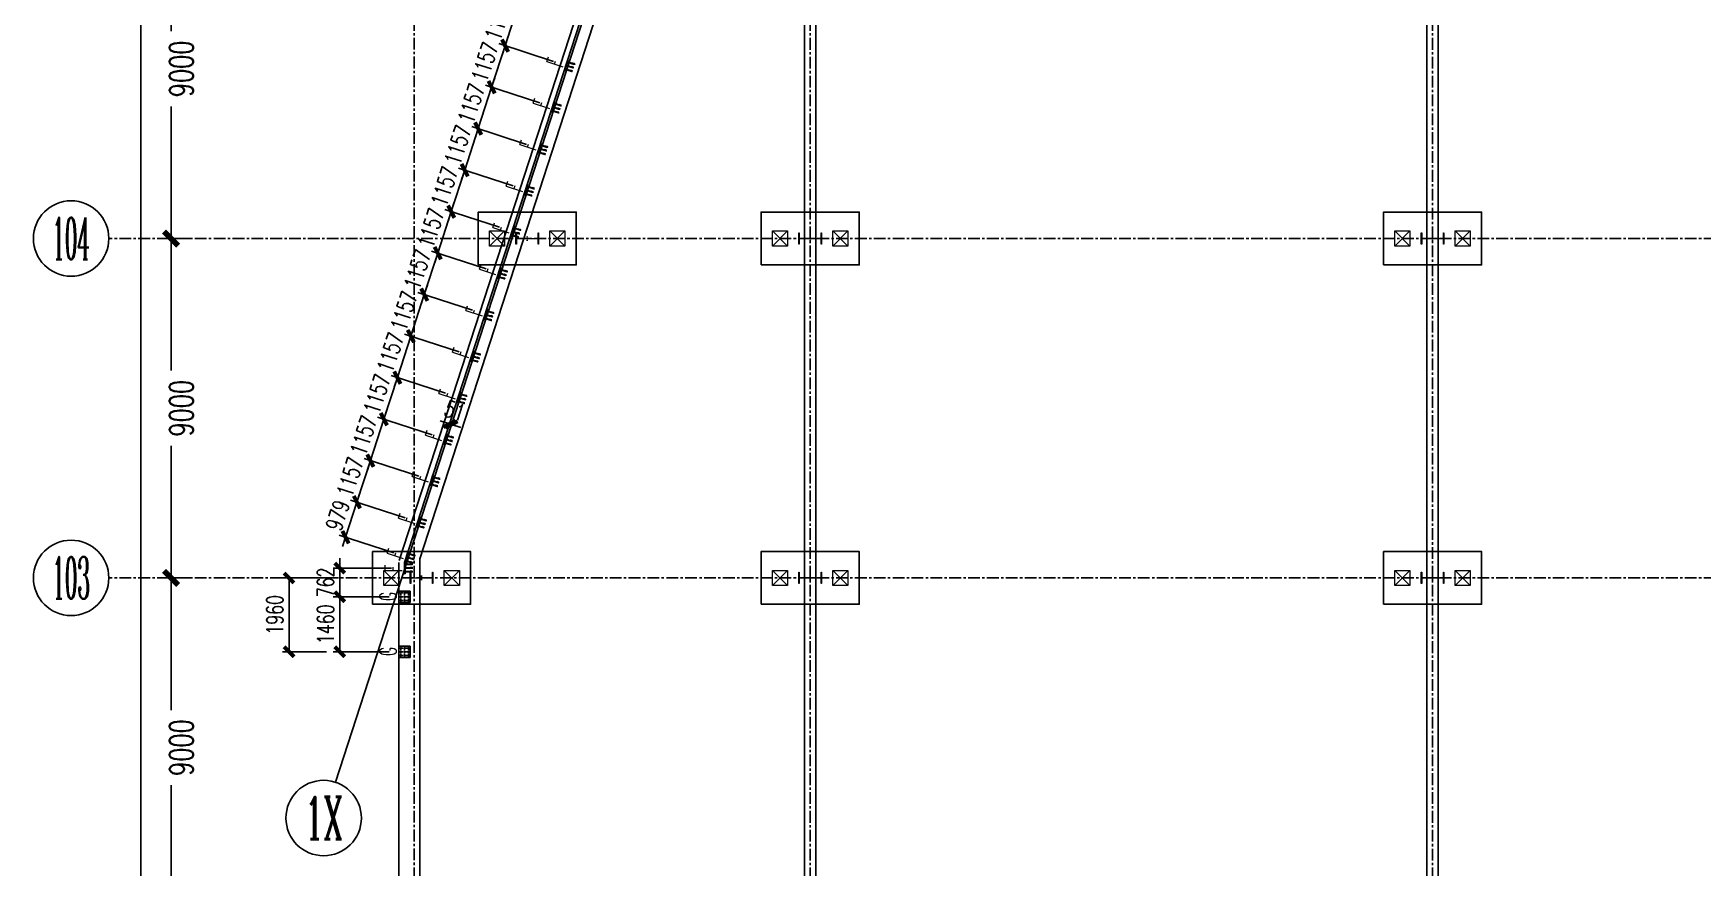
# Model space of a CAD drawing. Extents: x 782294 to 1727252, y -631030 to 17645.
# Drawn here: x 999505 to 1043756, y -235615 to -213490 of the extents above; entities that cross this region are included whole.
import ezdxf
from ezdxf.enums import TextEntityAlignment as Align

# ---------------------------------------------------------------- set-up
doc = ezdxf.new("R2010")
doc.units = 0
doc.linetypes.add('CENTER', pattern=[2, 1.25, -0.25, 0.25, -0.25])
doc.layers.get('Defpoints').update_dxf_attribs({"color": 210})
for name, color, linetype in [('!ZN1-填充-8', 8, 'Continuous'), ('!ZN1-标注-173', 173, 'Continuous'), ('!ZN3-铝板幕墙-3', 3, 'Continuous'), ('2钢材断面', 2, 'Continuous'), ('30预埋件', 30, 'Continuous'), ('3符号', 3, 'Continuous'), ('40钢材投影', 40, 'Continuous'), ('ALT_CEN-0-30', 1, 'CENTER'), ('DIM', 173, 'Continuous'), ('DOTE', 1, 'CENTER'), ('S-BKL', 4, 'Continuous'), ('S-DOTE1', 140, 'CENTER'), ('S-HATCH1-W', 252, 'Continuous'), ('结构轮廓线', 1, 'Continuous')]:
    doc.layers.add(name, color=color, linetype=linetype)
doc.layers.add('S-col', color=2, linetype='Continuous', lineweight=0)
doc.layers.add('S-zhuang', color=1, linetype='Continuous', lineweight=0)
doc.styles.add('_TCH_AXIS', font='COMPLEX', dxfattribs={"bigfont": 'GBCBIG'})
doc.styles.add('DHTEXT-1', font='romans.shx', dxfattribs={"width": 0.7, "bigfont": 'chinese.shx'})
doc.dimstyles.new('ZN175', dxfattribs={"dimscale": 175, "dimtxt": 2.5, "dimasz": 1.5, "dimexe": 1, "dimexo": 2, "dimgap": 0.9, "dimtad": 1, "dimdec": 0, "dimdsep": 46, "dimtxsty": 'DHTEXT-1', "dimblk": 'ARCHTICK', "dimcen": 2.5, "dimclrd": 173, "dimclre": 173, "dimclrt": 7, "dimazin": 2, "dimtfac": 1, "dimtdec": 0, "dimtix": 1, "dimtmove": 2, "dimatfit": 3, "dimfxl": 0, "dimtolj": 1, "dimtzin": 0, "dimarcsym": 0})
doc.dimstyles.new('ZN250', dxfattribs={"dimscale": 250, "dimtxt": 2.5, "dimasz": 1.5, "dimexe": 1, "dimexo": 2, "dimgap": 0.9, "dimtad": 1, "dimdec": 0, "dimdsep": 46, "dimtxsty": 'DHTEXT-1', "dimblk": 'ARCHTICK', "dimcen": 2.5, "dimclrd": 173, "dimclre": 173, "dimclrt": 7, "dimazin": 2, "dimtfac": 1, "dimtdec": 0, "dimtix": 1, "dimtmove": 2, "dimatfit": 3, "dimfxl": 0, "dimarcsym": 0})

# ---------------------------------------------------------------- blocks, each defined once
blk = doc.blocks.new('_ArchTick')
at = {"color": 0, "linetype": 'ByBlock', "const_width": 0.4}
blk.add_lwpolyline([(-0.5, -0.5), (0.5, 0.5)], dxfattribs=at)
blk = doc.blocks.new('*D1341')
at = {"layer": 'Defpoints', "color": 0, "ltscale": 2500, "transparency": 16777216}
for p in [(-5386, 18000), (-6444, 9000), (-5386, 9000)]:
    blk.add_point(p, dxfattribs=at)
at = {"layer": 'DIM', "color": 173, "linetype": 'ByBlock', "lineweight": -2, "ltscale": 2500, "transparency": 16777216}
for p, q in [((-5886, 18000), (-6694, 18000)), ((-6444, 18000), (-6444, 14496)), ((-6444, 9000), (-6444, 12504)), ((-5886, 9000), (-6694, 9000))]:
    blk.add_line(p, q, dxfattribs=at)
at = {"layer": 'DIM', "color": 173, "lineweight": -2, "ltscale": 2500, "transparency": 16777216, "xscale": 375, "yscale": 375, "zscale": 375}
for p, rotation in [((-6444, 18000), 90), ((-6444, 9000), 270)]:
    blk.add_blockref('_ArchTick', p, dxfattribs=dict(at, rotation=rotation))
at = {"layer": 'DIM', "color": 7, "ltscale": 2500, "transparency": 16777216, "insert": (-6169, 13500), "char_height": 625, "attachment_point": 5, "rotation": 90, "style": 'DHTEXT-1'}
blk.add_mtext('9000', dxfattribs=at)
blk = doc.blocks.new('*D1342')
at = {"layer": 'Defpoints', "color": 0, "ltscale": 2500, "transparency": 16777216}
for p in [(-5386, 27000), (-6444, 18000), (-5386, 18000)]:
    blk.add_point(p, dxfattribs=at)
at = {"layer": 'DIM', "color": 173, "linetype": 'ByBlock', "lineweight": -2, "ltscale": 2500, "transparency": 16777216}
for p, q in [((-5886, 27000), (-6694, 27000)), ((-6444, 27000), (-6444, 23496)), ((-6444, 18000), (-6444, 21504)), ((-5886, 18000), (-6694, 18000))]:
    blk.add_line(p, q, dxfattribs=at)
at = {"layer": 'DIM', "color": 173, "lineweight": -2, "ltscale": 2500, "transparency": 16777216, "xscale": 375, "yscale": 375, "zscale": 375}
for p, rotation in [((-6444, 27000), 90), ((-6444, 18000), 270)]:
    blk.add_blockref('_ArchTick', p, dxfattribs=dict(at, rotation=rotation))
at = {"layer": 'DIM', "color": 7, "ltscale": 2500, "transparency": 16777216, "insert": (-6169, 22500), "char_height": 625, "attachment_point": 5, "rotation": 90, "style": 'DHTEXT-1'}
blk.add_mtext('9000', dxfattribs=at)
blk = doc.blocks.new('*D1343')
at = {"layer": 'Defpoints', "color": 0, "ltscale": 2500, "transparency": 16777216}
for p in [(-5386, 36000), (-6444, 27000), (-5386, 27000)]:
    blk.add_point(p, dxfattribs=at)
at = {"layer": 'DIM', "color": 173, "linetype": 'ByBlock', "lineweight": -2, "ltscale": 2500, "transparency": 16777216}
for p, q in [((-5886, 36000), (-6694, 36000)), ((-6444, 36000), (-6444, 32496)), ((-6444, 27000), (-6444, 30504)), ((-5886, 27000), (-6694, 27000))]:
    blk.add_line(p, q, dxfattribs=at)
at = {"layer": 'DIM', "color": 173, "lineweight": -2, "ltscale": 2500, "transparency": 16777216, "xscale": 375, "yscale": 375, "zscale": 375}
for p, rotation in [((-6444, 36000), 90), ((-6444, 27000), 270)]:
    blk.add_blockref('_ArchTick', p, dxfattribs=dict(at, rotation=rotation))
at = {"layer": 'DIM', "color": 7, "ltscale": 2500, "transparency": 16777216, "insert": (-6169, 31500), "char_height": 625, "attachment_point": 5, "rotation": 90, "style": 'DHTEXT-1'}
blk.add_mtext('9000', dxfattribs=at)
blk = doc.blocks.new('*D1371')
at = {"layer": 'Defpoints', "color": 0, "ltscale": 2500, "transparency": 16777216}
for p in [(-5486, 90000), (-7244, 0), (-5486, 0)]:
    blk.add_point(p, dxfattribs=at)
at = {"layer": 'DIM', "color": 173, "linetype": 'ByBlock', "lineweight": -2, "ltscale": 2500, "transparency": 16777216}
for p, q in [((-5986, 90000), (-7494, 90000)), ((-7244, 90000), (-7244, 46204)), ((-7244, 0), (-7244, 43796)), ((-5986, 0), (-7494, 0))]:
    blk.add_line(p, q, dxfattribs=at)
at = {"layer": 'DIM', "color": 173, "lineweight": -2, "ltscale": 2500, "transparency": 16777216, "xscale": 375, "yscale": 375, "zscale": 375}
for p, rotation in [((-7244, 90000), 90), ((-7244, 0), 270)]:
    blk.add_blockref('_ArchTick', p, dxfattribs=dict(at, rotation=rotation))
at = {"layer": 'DIM', "color": 7, "ltscale": 2500, "transparency": 16777216, "insert": (-6969, 45000), "char_height": 625, "attachment_point": 5, "rotation": 90, "style": 'DHTEXT-1'}
blk.add_mtext('90000', dxfattribs=at)
blk = doc.blocks.new('卓越-轴号')
blk.add_circle((0, 0), 4)
at = {"color": 0, "style": '_TCH_AXIS', "width": 1.041667, "flags": 8}
blk.add_attdef('A', text='', height=4.48, dxfattribs=at).set_placement((-2, -2.24), (2, -2.24), align=Align.FIT)
blk = doc.blocks.new('20250903183753')
at = {"layer": '2钢材断面'}
for p, q in [((150, 0), (-150, 0)), ((-150, 0), (-150, -300)), ((150, -300), (150, 0)), ((-150, -300), (150, -300))]:
    blk.add_line(p, q, dxfattribs=at)
at = {"layer": '40钢材投影'}
for centre, radius in [((-100, -50), 12), ((-100, -150), 12), ((-100, -250), 12), ((-100, -50), 6), ((-100, -150), 6), ((-100, -250), 6), ((0, -50), 12), ((0, -150), 12), ((0, -250), 12), ((0, -50), 6), ((0, -150), 6), ((0, -250), 6), ((100, -50), 12), ((100, -150), 12), ((100, -251), 12), ((100, -50), 6), ((100, -150), 6), ((100, -251), 6)]:
    blk.add_circle(centre, radius, dxfattribs=at)
at = {"layer": 'ALT_CEN-0-30', "ltscale": 20}
for p, q in [((-100, 0), (-100, -300)), ((0, 0), (0, -300)), ((100, 0), (100, -300)), ((-150, -50), (150, -50)), ((-150, -150), (150, -150)), ((-150, -250), (150, -250))]:
    blk.add_line(p, q, dxfattribs=at)
blk = doc.blocks.new('20250903183821')
at = {"ltscale": 50}
blk.add_blockref('20250903183753', (0, 0), dxfattribs=at)
at = {"layer": '30预埋件', "style": 'DHTEXT-1', "text_generation_flag": 6, "width": 0.55}
blk.add_attdef('B', (-105, 65), '', height=450, rotation=180, dxfattribs=at)
blk = doc.blocks.new('234')
at = {"layer": '!ZN1-填充-8'}
h = blk.add_hatch(color=252, dxfattribs=at)
h.dxf.hatch_style = 1
h.paths.add_polyline_path([(-105, -10), (-113, -10), (-105, -18)])
h = blk.add_hatch(color=252, dxfattribs=at)
h.dxf.hatch_style = 1
h.paths.add_polyline_path([(-95, -18), (-105, -18), (-105, -10), (-95, -10)])
h = blk.add_hatch(color=252, dxfattribs=at)
h.dxf.hatch_style = 1
h.paths.add_polyline_path([(-95, -10), (-87, -10), (-95, -18)])
h = blk.add_hatch(color=252, dxfattribs=at)
h.dxf.hatch_style = 1
h.paths.add_polyline_path([(-5, -10), (-13, -10), (-5, -18)])
h = blk.add_hatch(color=252, dxfattribs=at)
h.dxf.hatch_style = 1
h.paths.add_polyline_path([(5, -18), (-5, -18), (-5, -10), (5, -10)])
h = blk.add_hatch(color=252, dxfattribs=at)
h.dxf.hatch_style = 1
h.paths.add_polyline_path([(5, -10), (13, -10), (5, -18)])
h = blk.add_hatch(color=252, dxfattribs=at)
h.dxf.hatch_style = 1
h.paths.add_polyline_path([(95, -10), (87, -10), (95, -18)])
h = blk.add_hatch(color=252, dxfattribs=at)
h.dxf.hatch_style = 1
h.paths.add_polyline_path([(105, -18), (95, -18), (95, -10), (105, -10)])
h = blk.add_hatch(color=252, dxfattribs=at)
h.dxf.hatch_style = 1
h.paths.add_polyline_path([(105, -10), (113, -10), (105, -18)])
at = {"layer": '2钢材断面'}
for p, q in [((-150, 0), (-150, -10)), ((150, 0), (-150, 0)), ((150, 0), (150, -10)), ((-94, -10), (-150, -10)), ((0, -10), (-94, -10)), ((106, -10), (0, -10)), ((150, -10), (106, -10))]:
    blk.add_line(p, q, dxfattribs=at)
at = {"layer": '40钢材投影'}
for p, q in [((-105, -18), (-113, -10)), ((-105, -10), (-105, -200)), ((-95, -200), (-105, -200)), ((-95, -10), (-95, -200)), ((-95, -18), (-87, -10)), ((-5, -18), (-13, -10)), ((-5, -10), (-5, -200)), ((5, -200), (-5, -200)), ((5, -10), (5, -200)), ((5, -18), (13, -10)), ((95, -18), (87, -10)), ((95, -10), (95, -200)), ((105, -200), (95, -200)), ((105, -10), (105, -200)), ((105, -18), (113, -10))]:
    blk.add_line(p, q, dxfattribs=at)
for points in [[(-95, -172), (-95, -150), (-85, -150), (-85, -200), (-95, -200), (-95, -184)], [(5, -172), (5, -150), (15, -150), (15, -200), (5, -200), (5, -184)], [(105, -172), (105, -150), (115, -150), (115, -200), (105, -200), (105, -184)]]:
    blk.add_lwpolyline(points, dxfattribs=at)
at = {"layer": 'ALT_CEN-0-30', "ltscale": 0.3}
for p, q in [((-100, 0), (-100, -215)), ((0, 0), (0, -215)), ((100, 0), (100, -215))]:
    blk.add_line(p, q, dxfattribs=at)
blk = doc.blocks.new('20250912155743')
at = {"layer": '40钢材投影', "color": 2, "ltscale": 500, "rotation": 72.02175323771911}
blk.add_blockref('234', (0, 0), dxfattribs=at)
at = {"layer": '30预埋件', "style": 'DHTEXT-1', "text_generation_flag": 6, "width": 0.55}
blk.add_attdef('B', (-95, -80), '', height=450, rotation=251.9335, dxfattribs=at)
blk = doc.blocks.new('20250913102435')
at = {"ltscale": 500, "rotation": 90}
for p in [(-400, 17500), (-400, 16040)]:
    blk.add_blockref('20250903183821', p, dxfattribs=at).add_auto_attribs({'B': 'G'})
at = {"layer": '结构轮廓线', "ltscale": 500}
for p in [(4026, 31591), (3669, 30491), (3312, 29390), (2955, 28290), (2598, 27189), (2241, 26089), (1884, 24988), (1527, 23888), (1170, 22787), (813, 21687), (455, 20587), (98, 19486), (-204, 18555)]:
    blk.add_blockref('20250912155743', p, dxfattribs=at).add_auto_attribs({'B': 'F'})
at = {"layer": '结构轮廓线', "ltscale": 500, "rotation": 17.97824676228846}
blk.add_blockref('20250912155743', (-250, 18262), dxfattribs=at).add_auto_attribs({'B': 'F'})
blk = doc.blocks.new('*D603')
at = {"layer": 'Defpoints', "color": 0, "ltscale": 1750, "transparency": 16777216}
for p in [(1013981, -213240), (1012010, -213817), (1013624, -214340)]:
    blk.add_point(p, dxfattribs=at)
at = {"layer": 'DIM', "color": 173, "linetype": 'ByBlock', "lineweight": -2, "ltscale": 1750, "transparency": 16777216}
for p, q in [((1012368, -212716), (1012010, -213817)), ((1013648, -213132), (1012201, -212662)), ((1012368, -212716), (1012449, -212466)), ((1013291, -214232), (1011844, -213763)), ((1012010, -213817), (1011929, -214066))]:
    blk.add_line(p, q, dxfattribs=at)
at = {"layer": 'DIM', "color": 173, "lineweight": -2, "ltscale": 1750, "transparency": 16777216, "xscale": 262.5, "yscale": 262.5, "zscale": 262.5}
for p, rotation in [((1012368, -212716), 252.0217532374742), ((1012010, -213817), 72.02175323747419)]:
    blk.add_blockref('_ArchTick', p, dxfattribs=dict(at, rotation=rotation))
at = {"layer": 'DIM', "color": 7, "ltscale": 1750, "transparency": 16777216, "insert": (1011831, -213150), "char_height": 437.5, "attachment_point": 5, "rotation": 72.0218, "style": 'DHTEXT-1'}
blk.add_mtext('\\A1;1157', dxfattribs=at)
blk = doc.blocks.new('*D604')
at = {"layer": 'Defpoints', "color": 0, "ltscale": 1750, "transparency": 16777216}
for p in [(1013624, -214340), (1011653, -214917), (1013267, -215441)]:
    blk.add_point(p, dxfattribs=at)
at = {"layer": 'DIM', "color": 173, "linetype": 'ByBlock', "lineweight": -2, "ltscale": 1750, "transparency": 16777216}
for p, q in [((1012010, -213817), (1012091, -213567)), ((1012010, -213817), (1011653, -214917)), ((1013291, -214232), (1011844, -213763)), ((1012934, -215332), (1011487, -214863)), ((1011653, -214917), (1011572, -215167))]:
    blk.add_line(p, q, dxfattribs=at)
at = {"layer": 'DIM', "color": 173, "lineweight": -2, "ltscale": 1750, "transparency": 16777216, "xscale": 262.5, "yscale": 262.5, "zscale": 262.5}
for p, rotation in [((1012010, -213817), 252.0217532374742), ((1011653, -214917), 72.02175323747419)]:
    blk.add_blockref('_ArchTick', p, dxfattribs=dict(at, rotation=rotation))
at = {"layer": 'DIM', "color": 7, "ltscale": 1750, "transparency": 16777216, "insert": (1011474, -214251), "char_height": 437.5, "attachment_point": 5, "rotation": 72.0218, "style": 'DHTEXT-1'}
blk.add_mtext('\\A1;1157', dxfattribs=at)
blk = doc.blocks.new('*D605')
at = {"layer": 'Defpoints', "color": 0, "ltscale": 1750, "transparency": 16777216}
for p in [(1013267, -215441), (1011296, -216017), (1012910, -216541)]:
    blk.add_point(p, dxfattribs=at)
at = {"layer": 'DIM', "color": 173, "linetype": 'ByBlock', "lineweight": -2, "ltscale": 1750, "transparency": 16777216}
for p, q in [((1011653, -214917), (1011296, -216017)), ((1012934, -215332), (1011487, -214863)), ((1011653, -214917), (1011734, -214667)), ((1012577, -216433), (1011130, -215963)), ((1011296, -216017), (1011215, -216267))]:
    blk.add_line(p, q, dxfattribs=at)
at = {"layer": 'DIM', "color": 173, "lineweight": -2, "ltscale": 1750, "transparency": 16777216, "xscale": 262.5, "yscale": 262.5, "zscale": 262.5}
for p, rotation in [((1011653, -214917), 252.0217532374742), ((1011296, -216017), 72.02175323747419)]:
    blk.add_blockref('_ArchTick', p, dxfattribs=dict(at, rotation=rotation))
at = {"layer": 'DIM', "color": 7, "ltscale": 1750, "transparency": 16777216, "insert": (1011117, -215351), "char_height": 437.5, "attachment_point": 5, "rotation": 72.0218, "style": 'DHTEXT-1'}
blk.add_mtext('\\A1;1157', dxfattribs=at)
blk = doc.blocks.new('*D606')
at = {"layer": 'Defpoints', "color": 0, "ltscale": 1750, "transparency": 16777216}
for p in [(1012910, -216541), (1010939, -217118), (1012553, -217641)]:
    blk.add_point(p, dxfattribs=at)
at = {"layer": 'DIM', "color": 173, "linetype": 'ByBlock', "lineweight": -2, "ltscale": 1750, "transparency": 16777216}
for p, q in [((1011296, -216017), (1011377, -215768)), ((1011296, -216017), (1010939, -217118)), ((1012577, -216433), (1011130, -215963)), ((1012220, -217533), (1010773, -217064)), ((1010939, -217118), (1010858, -217368))]:
    blk.add_line(p, q, dxfattribs=at)
at = {"layer": 'DIM', "color": 173, "lineweight": -2, "ltscale": 1750, "transparency": 16777216, "xscale": 262.5, "yscale": 262.5, "zscale": 262.5}
for p, rotation in [((1011296, -216017), 252.0217532374742), ((1010939, -217118), 72.02175323747419)]:
    blk.add_blockref('_ArchTick', p, dxfattribs=dict(at, rotation=rotation))
at = {"layer": 'DIM', "color": 7, "ltscale": 1750, "transparency": 16777216, "insert": (1010760, -216452), "char_height": 437.5, "attachment_point": 5, "rotation": 72.0218, "style": 'DHTEXT-1'}
blk.add_mtext('\\A1;1157', dxfattribs=at)
blk = doc.blocks.new('*D607')
at = {"layer": 'Defpoints', "color": 0, "ltscale": 1750, "transparency": 16777216}
for p in [(1012553, -217641), (1010582, -218218), (1012195, -218742)]:
    blk.add_point(p, dxfattribs=at)
at = {"layer": 'DIM', "color": 173, "linetype": 'ByBlock', "lineweight": -2, "ltscale": 1750, "transparency": 16777216}
for p, q in [((1010939, -217118), (1010582, -218218)), ((1012220, -217533), (1010773, -217064)), ((1010939, -217118), (1011020, -216868)), ((1011863, -218634), (1010416, -218164)), ((1010582, -218218), (1010501, -218468))]:
    blk.add_line(p, q, dxfattribs=at)
at = {"layer": 'DIM', "color": 173, "lineweight": -2, "ltscale": 1750, "transparency": 16777216, "xscale": 262.5, "yscale": 262.5, "zscale": 262.5}
for p, rotation in [((1010939, -217118), 252.0217532374742), ((1010582, -218218), 72.02175323747419)]:
    blk.add_blockref('_ArchTick', p, dxfattribs=dict(at, rotation=rotation))
at = {"layer": 'DIM', "color": 7, "ltscale": 1750, "transparency": 16777216, "insert": (1010403, -217552), "char_height": 437.5, "attachment_point": 5, "rotation": 72.0218, "style": 'DHTEXT-1'}
blk.add_mtext('\\A1;1157', dxfattribs=at)
blk = doc.blocks.new('*D608')
at = {"layer": 'Defpoints', "color": 0, "ltscale": 1750, "transparency": 16777216}
for p in [(1012195, -218742), (1010225, -219319), (1011838, -219842)]:
    blk.add_point(p, dxfattribs=at)
at = {"layer": 'DIM', "color": 173, "linetype": 'ByBlock', "lineweight": -2, "ltscale": 1750, "transparency": 16777216}
for p, q in [((1010582, -218218), (1010663, -217969)), ((1010582, -218218), (1010225, -219319)), ((1011863, -218634), (1010416, -218164)), ((1011505, -219734), (1010059, -219265)), ((1010225, -219319), (1010144, -219568))]:
    blk.add_line(p, q, dxfattribs=at)
at = {"layer": 'DIM', "color": 173, "lineweight": -2, "ltscale": 1750, "transparency": 16777216, "xscale": 262.5, "yscale": 262.5, "zscale": 262.5}
for p, rotation in [((1010582, -218218), 252.0217532374742), ((1010225, -219319), 72.02175323747419)]:
    blk.add_blockref('_ArchTick', p, dxfattribs=dict(at, rotation=rotation))
at = {"layer": 'DIM', "color": 7, "ltscale": 1750, "transparency": 16777216, "insert": (1010046, -218652), "char_height": 437.5, "attachment_point": 5, "rotation": 72.0218, "style": 'DHTEXT-1'}
blk.add_mtext('\\A1;1157', dxfattribs=at)
blk = doc.blocks.new('*D609')
at = {"layer": 'Defpoints', "color": 0, "ltscale": 1750, "transparency": 16777216}
for p in [(1011838, -219842), (1009868, -220419), (1011481, -220943)]:
    blk.add_point(p, dxfattribs=at)
at = {"layer": 'DIM', "color": 173, "linetype": 'ByBlock', "lineweight": -2, "ltscale": 1750, "transparency": 16777216}
for p, q in [((1010225, -219319), (1009868, -220419)), ((1011505, -219734), (1010059, -219265)), ((1010225, -219319), (1010306, -219069)), ((1011148, -220835), (1009701, -220365)), ((1009868, -220419), (1009787, -220669))]:
    blk.add_line(p, q, dxfattribs=at)
at = {"layer": 'DIM', "color": 173, "lineweight": -2, "ltscale": 1750, "transparency": 16777216, "xscale": 262.5, "yscale": 262.5, "zscale": 262.5}
for p, rotation in [((1010225, -219319), 252.0217532374742), ((1009868, -220419), 72.02175323747419)]:
    blk.add_blockref('_ArchTick', p, dxfattribs=dict(at, rotation=rotation))
at = {"layer": 'DIM', "color": 7, "ltscale": 1750, "transparency": 16777216, "insert": (1009689, -219753), "char_height": 437.5, "attachment_point": 5, "rotation": 72.0218, "style": 'DHTEXT-1'}
blk.add_mtext('\\A1;1157', dxfattribs=at)
blk = doc.blocks.new('*D610')
at = {"layer": 'Defpoints', "color": 0, "ltscale": 1750, "transparency": 16777216}
for p in [(1011481, -220943), (1009511, -221520), (1011124, -222043)]:
    blk.add_point(p, dxfattribs=at)
at = {"layer": 'DIM', "color": 173, "linetype": 'ByBlock', "lineweight": -2, "ltscale": 1750, "transparency": 16777216}
for p, q in [((1011148, -220835), (1009701, -220365)), ((1009868, -220419), (1009949, -220170)), ((1009868, -220419), (1009511, -221520)), ((1010791, -221935), (1009344, -221466)), ((1009511, -221520), (1009430, -221769))]:
    blk.add_line(p, q, dxfattribs=at)
at = {"layer": 'DIM', "color": 173, "lineweight": -2, "ltscale": 1750, "transparency": 16777216, "xscale": 262.5, "yscale": 262.5, "zscale": 262.5}
for p, rotation in [((1009868, -220419), 252.0217532374742), ((1009511, -221520), 72.02175323747419)]:
    blk.add_blockref('_ArchTick', p, dxfattribs=dict(at, rotation=rotation))
at = {"layer": 'DIM', "color": 7, "ltscale": 1750, "transparency": 16777216, "insert": (1009331, -220853), "char_height": 437.5, "attachment_point": 5, "rotation": 72.0218, "style": 'DHTEXT-1'}
blk.add_mtext('\\A1;1157', dxfattribs=at)
blk = doc.blocks.new('*D611')
at = {"layer": 'Defpoints', "color": 0, "ltscale": 1750, "transparency": 16777216}
for p in [(1011124, -222043), (1009154, -222620), (1010767, -223144)]:
    blk.add_point(p, dxfattribs=at)
at = {"layer": 'DIM', "color": 173, "linetype": 'ByBlock', "lineweight": -2, "ltscale": 1750, "transparency": 16777216}
for p, q in [((1009511, -221520), (1009154, -222620)), ((1010791, -221935), (1009344, -221466)), ((1009511, -221520), (1009592, -221270)), ((1010434, -223036), (1008987, -222566)), ((1009154, -222620), (1009073, -222870))]:
    blk.add_line(p, q, dxfattribs=at)
at = {"layer": 'DIM', "color": 173, "lineweight": -2, "ltscale": 1750, "transparency": 16777216, "xscale": 262.5, "yscale": 262.5, "zscale": 262.5}
for p, rotation in [((1009511, -221520), 252.0217532374742), ((1009154, -222620), 72.02175323747419)]:
    blk.add_blockref('_ArchTick', p, dxfattribs=dict(at, rotation=rotation))
at = {"layer": 'DIM', "color": 7, "ltscale": 1750, "transparency": 16777216, "insert": (1008974, -221954), "char_height": 437.5, "attachment_point": 5, "rotation": 72.0218, "style": 'DHTEXT-1'}
blk.add_mtext('\\A1;1157', dxfattribs=at)
blk = doc.blocks.new('*D612')
at = {"layer": 'Defpoints', "color": 0, "ltscale": 1750, "transparency": 16777216}
for p in [(1010767, -223144), (1008797, -223721), (1010410, -224244)]:
    blk.add_point(p, dxfattribs=at)
at = {"layer": 'DIM', "color": 173, "linetype": 'ByBlock', "lineweight": -2, "ltscale": 1750, "transparency": 16777216}
for p, q in [((1010434, -223036), (1008987, -222566)), ((1009154, -222620), (1009235, -222370)), ((1009154, -222620), (1008797, -223721)), ((1010077, -224136), (1008630, -223667)), ((1008797, -223721), (1008716, -223970))]:
    blk.add_line(p, q, dxfattribs=at)
at = {"layer": 'DIM', "color": 173, "lineweight": -2, "ltscale": 1750, "transparency": 16777216, "xscale": 262.5, "yscale": 262.5, "zscale": 262.5}
for p, rotation in [((1009154, -222620), 252.0217532374742), ((1008797, -223721), 72.02175323747419)]:
    blk.add_blockref('_ArchTick', p, dxfattribs=dict(at, rotation=rotation))
at = {"layer": 'DIM', "color": 7, "ltscale": 1750, "transparency": 16777216, "insert": (1008617, -223054), "char_height": 437.5, "attachment_point": 5, "rotation": 72.0218, "style": 'DHTEXT-1'}
blk.add_mtext('\\A1;1157', dxfattribs=at)
blk = doc.blocks.new('*D613')
at = {"layer": 'Defpoints', "color": 0, "ltscale": 1750, "transparency": 16777216}
for p in [(1010410, -224244), (1008439, -224821), (1010053, -225345)]:
    blk.add_point(p, dxfattribs=at)
at = {"layer": 'DIM', "color": 173, "linetype": 'ByBlock', "lineweight": -2, "ltscale": 1750, "transparency": 16777216}
for p, q in [((1008797, -223721), (1008439, -224821)), ((1010077, -224136), (1008630, -223667)), ((1008797, -223721), (1008878, -223471)), ((1009720, -225237), (1008273, -224767)), ((1008439, -224821), (1008358, -225071))]:
    blk.add_line(p, q, dxfattribs=at)
at = {"layer": 'DIM', "color": 173, "lineweight": -2, "ltscale": 1750, "transparency": 16777216, "xscale": 262.5, "yscale": 262.5, "zscale": 262.5}
for p, rotation in [((1008797, -223721), 252.0217532374742), ((1008439, -224821), 72.02175323747419)]:
    blk.add_blockref('_ArchTick', p, dxfattribs=dict(at, rotation=rotation))
at = {"layer": 'DIM', "color": 7, "ltscale": 1750, "transparency": 16777216, "insert": (1008260, -224155), "char_height": 437.5, "attachment_point": 5, "rotation": 72.0218, "style": 'DHTEXT-1'}
blk.add_mtext('\\A1;1157', dxfattribs=at)
blk = doc.blocks.new('*D614')
at = {"layer": 'Defpoints', "color": 0, "ltscale": 1750, "transparency": 16777216}
for p in [(1010053, -225345), (1008082, -225922), (1009696, -226445)]:
    blk.add_point(p, dxfattribs=at)
at = {"layer": 'DIM', "color": 173, "linetype": 'ByBlock', "lineweight": -2, "ltscale": 1750, "transparency": 16777216}
for p, q in [((1009720, -225237), (1008273, -224767)), ((1008439, -224821), (1008521, -224571)), ((1008439, -224821), (1008082, -225922)), ((1009363, -226337), (1007916, -225868)), ((1008082, -225922), (1008001, -226171))]:
    blk.add_line(p, q, dxfattribs=at)
at = {"layer": 'DIM', "color": 173, "lineweight": -2, "ltscale": 1750, "transparency": 16777216, "xscale": 262.5, "yscale": 262.5, "zscale": 262.5}
for p, rotation in [((1008439, -224821), 252.0217532374742), ((1008082, -225922), 72.02175323747419)]:
    blk.add_blockref('_ArchTick', p, dxfattribs=dict(at, rotation=rotation))
at = {"layer": 'DIM', "color": 7, "ltscale": 1750, "transparency": 16777216, "insert": (1007903, -225255), "char_height": 437.5, "attachment_point": 5, "rotation": 72.0218, "style": 'DHTEXT-1'}
blk.add_mtext('\\A1;1157', dxfattribs=at)
blk = doc.blocks.new('*D615')
at = {"layer": 'Defpoints', "color": 0, "ltscale": 1750, "transparency": 16777216}
for p in [(1009696, -226445), (1007780, -226852), (1009394, -227376)]:
    blk.add_point(p, dxfattribs=at)
at = {"layer": 'DIM', "color": 173, "linetype": 'ByBlock', "lineweight": -2, "ltscale": 1750, "transparency": 16777216}
for p, q in [((1008082, -225922), (1008163, -225672)), ((1008082, -225922), (1007780, -226852)), ((1009363, -226337), (1007916, -225868)), ((1009061, -227268), (1007614, -226798)), ((1007780, -226852), (1007699, -227102))]:
    blk.add_line(p, q, dxfattribs=at)
at = {"layer": 'DIM', "color": 173, "lineweight": -2, "ltscale": 1750, "transparency": 16777216, "xscale": 262.5, "yscale": 262.5, "zscale": 262.5}
for p, rotation in [((1008082, -225922), 252.0217532374742), ((1007780, -226852), 72.02175323747419)]:
    blk.add_blockref('_ArchTick', p, dxfattribs=dict(at, rotation=rotation))
at = {"layer": 'DIM', "color": 7, "ltscale": 1750, "transparency": 16777216, "insert": (1007573, -226271), "char_height": 437.5, "attachment_point": 5, "rotation": 72.0218, "style": 'DHTEXT-1'}
blk.add_mtext('\\A1;979', dxfattribs=at)
blk = doc.blocks.new('*D616')
at = {"layer": 'Defpoints', "color": 0, "ltscale": 1750, "transparency": 16777216}
for p in [(1009347, -227669), (1007627, -228431), (1009285, -228431)]:
    blk.add_point(p, dxfattribs=at)
at = {"layer": 'DIM', "color": 173, "linetype": 'ByBlock', "lineweight": -2, "ltscale": 1750, "transparency": 16777216}
for p, q in [((1007627, -227669), (1007627, -227406)), ((1008997, -227669), (1007452, -227669)), ((1007627, -227669), (1007627, -228431)), ((1008935, -228431), (1007452, -228431)), ((1007627, -228431), (1007627, -228694))]:
    blk.add_line(p, q, dxfattribs=at)
at = {"layer": 'DIM', "color": 173, "lineweight": -2, "ltscale": 1750, "transparency": 16777216, "xscale": 262.5, "yscale": 262.5, "zscale": 262.5}
for p, rotation in [((1007627, -227669), 270), ((1007627, -228431), 90)]:
    blk.add_blockref('_ArchTick', p, dxfattribs=dict(at, rotation=rotation))
at = {"layer": 'DIM', "color": 7, "ltscale": 1750, "transparency": 16777216, "insert": (1007251, -228050), "char_height": 437.5, "attachment_point": 5, "rotation": 90, "style": 'DHTEXT-1'}
blk.add_mtext('\\A1;762', dxfattribs=at)
blk = doc.blocks.new('*D617')
at = {"layer": 'Defpoints', "color": 0, "ltscale": 1750, "transparency": 16777216}
for p in [(1009285, -228431), (1007627, -229891), (1009285, -229891)]:
    blk.add_point(p, dxfattribs=at)
at = {"layer": 'DIM', "color": 173, "linetype": 'ByBlock', "lineweight": -2, "ltscale": 1750, "transparency": 16777216}
for p, q in [((1008935, -228431), (1007452, -228431)), ((1007627, -228431), (1007627, -229891)), ((1008935, -229891), (1007452, -229891))]:
    blk.add_line(p, q, dxfattribs=at)
at = {"layer": 'DIM', "color": 173, "lineweight": -2, "ltscale": 1750, "transparency": 16777216, "xscale": 262.5, "yscale": 262.5, "zscale": 262.5}
for p, rotation in [((1007627, -228431), 90), ((1007627, -229891), 270)]:
    blk.add_blockref('_ArchTick', p, dxfattribs=dict(at, rotation=rotation))
at = {"layer": 'DIM', "color": 7, "ltscale": 1750, "transparency": 16777216, "insert": (1007251, -229161), "char_height": 437.5, "attachment_point": 5, "rotation": 90, "style": 'DHTEXT-1'}
blk.add_mtext('\\A1;1460', dxfattribs=at)
blk = doc.blocks.new('*D1387')
at = {"layer": '!ZN1-标注-173', "color": 173, "linetype": 'ByBlock', "lineweight": -2, "ltscale": 1750, "transparency": 16777216}
for p, q in [((1007277, -227931), (1006107, -227931)), ((1006282, -229891), (1006282, -227931)), ((1007277, -229891), (1006107, -229891))]:
    blk.add_line(p, q, dxfattribs=at)
at = {"layer": 'Defpoints', "color": 0, "ltscale": 1750, "transparency": 16777216}
for p in [(1006282, -227931), (1007627, -227931), (1007627, -229891)]:
    blk.add_point(p, dxfattribs=at)
at = {"layer": '!ZN1-标注-173', "color": 173, "lineweight": -2, "ltscale": 1750, "transparency": 16777216, "xscale": 262.5, "yscale": 262.5, "zscale": 262.5}
for p, rotation in [((1006282, -227931), 90), ((1006282, -229891), 270)]:
    blk.add_blockref('_ArchTick', p, dxfattribs=dict(at, rotation=rotation))
at = {"layer": '!ZN1-标注-173', "color": 7, "ltscale": 1750, "transparency": 16777216, "insert": (1005906, -228911), "char_height": 437.5, "attachment_point": 5, "rotation": 90, "style": 'DHTEXT-1'}
blk.add_mtext('\\A1;1960', dxfattribs=at)
blk = doc.blocks.new('*D1389')
at = {"layer": '!ZN1-标注-173', "color": 173, "linetype": 'ByBlock', "lineweight": -2, "ltscale": 1750, "transparency": 16777216}
for p, q in [((1010538, -223848), (1010289, -223767)), ((1010587, -223864), (1010538, -223848)), ((1010587, -223864), (1010837, -223945)), ((1010494, -223985), (1010484, -224015)), ((1010543, -224001), (1010533, -224031))]:
    blk.add_line(p, q, dxfattribs=at)
at = {"layer": 'Defpoints', "color": 0, "ltscale": 1750, "transparency": 16777216}
for p in [(1010538, -223848), (1010602, -223652), (1010651, -223668)]:
    blk.add_point(p, dxfattribs=at)
at = {"layer": '!ZN1-标注-173', "color": 173, "lineweight": -2, "ltscale": 1750, "transparency": 16777216, "xscale": 262.5, "yscale": 262.5, "zscale": 262.5}
for p, rotation in [((1010538, -223848), 342.0217532377494), ((1010587, -223864), 162.0217532377494)]:
    blk.add_blockref('_ArchTick', p, dxfattribs=dict(at, rotation=rotation))
at = {"layer": '!ZN1-标注-173', "color": 7, "ltscale": 1750, "transparency": 16777216, "insert": (1010679, -223498), "char_height": 437.5, "attachment_point": 5, "rotation": 342.0218, "style": 'DHTEXT-1'}
blk.add_mtext('\\A1;51', dxfattribs=at)
blk = doc.blocks.new('20250922145040')
at = {"layer": 'S-col'}
blk.add_lwpolyline([(-0.375, -0.188), (-0.375, 0.187), (-0.36, 0.187), (-0.36, 0.005), (0.36, 0.005), (0.36, 0.187), (0.375, 0.187), (0.375, -0.188), (0.36, -0.188), (0.36, -0.005), (-0.36, -0.005), (-0.36, -0.188)], close=True, dxfattribs=at)
blk = doc.blocks.new('S-ZHUANG-400')
at = {"layer": 'S-zhuang'}
for p, q in [((200, -200), (-200, 200)), ((-200, -200), (200, 200))]:
    blk.add_line(p, q, dxfattribs=at)
blk.add_lwpolyline([(-200, 200), (200, 200), (200, -200), (-200, -200)], close=True, dxfattribs=at)
blk = doc.blocks.new('CT2')
at = {"layer": 'S-DOTE1', "ltscale": 0.25}
for p, q in [((-193565, -187166), (-193685, -187166)), ((-193625, -187226), (-193625, -187106))]:
    blk.add_line(p, q, dxfattribs=at)
at = {"layer": 'S-HATCH1-W'}
blk.add_lwpolyline([(-194325, -185866), (-192925, -185866), (-192925, -188466), (-194325, -188466)], close=True, dxfattribs=at)
at = {"layer": 'S-zhuang'}
for p in [(-193625, -186366), (-193625, -187966)]:
    blk.add_blockref('S-ZHUANG-400', p, dxfattribs=at)
blk = doc.blocks.new('A$Cda0970a6')
at = {"layer": 'S-BKL'}
for p, q in [((22953, 90402), (-392, 18461)), ((26850, 0), (26850, 90000)), ((10350, 0), (10350, 44800)), ((-400, 18410), (-400, 0))]:
    blk.add_line(p, q, dxfattribs=at)
for points in [[(27150, 0), (27150, 90000)], [(10650, 0), (10650, 45200), (8811, 45200)], [(150, 0), (150, 18508), (8682, 44800)]]:
    blk.add_lwpolyline(points, dxfattribs=at)
at = {"layer": 'S-col', "xscale": 800.0000000000005, "yscale": 800.0000000000005, "zscale": 800.0000000000005}
for p in [(3000, 27000), (10500, 27000), (27000, 27000), (200, 18000), (10500, 18000), (27000, 18000)]:
    blk.add_blockref('20250922145040', p, dxfattribs=at)
at = {"layer": 'S-zhuang', "rotation": 90}
for p in [(-184166, 220625), (-176666, 220625), (-160166, 220625), (-186966, 211625), (-176666, 211625), (-160166, 211625)]:
    blk.add_blockref('CT2', p, dxfattribs=at)
blk = doc.blocks.new('20250901082728')
at = {"layer": 'DOTE', "ltscale": 250}
for p, q in [((0, -5988.9), (0, 99667.3)), ((10500, -5994), (10500, 99662.3)), ((27000, -5993.9), (27000, 99662.3)), ((109500, 27000), (-8092.2, 27000)), ((109500, 18000), (-8092.2, 18000))]:
    blk.add_line(p, q, dxfattribs=at)
at = {"layer": 'DOTE', "linetype": 'ByBlock'}
blk.add_lwpolyline([(-2087.6, 12582.6), (24399, 94214.7)], dxfattribs=at)
at = {"layer": '3符号', "color": 7}
ref = blk.add_blockref('卓越-轴号', (-9092.2, 27001.1), dxfattribs=dict(at, xscale=250, yscale=250, zscale=250))
ref.add_attrib('A', '104', dxfattribs={"layer": '0', "color": 0, "height": 1120, "style": '_TCH_AXIS', "width": 0.367647}).set_placement((-9592.2, 26441.1), (-8592.2, 26441.1), align=Align.FIT)
ref = blk.add_blockref('卓越-轴号', (-9092.2, 18001.1), dxfattribs=dict(at, xscale=250, yscale=250, zscale=250))
ref.add_attrib('A', '103', dxfattribs={"layer": '0', "color": 0, "height": 1120, "style": '_TCH_AXIS', "width": 0.382653}).set_placement((-9592.2, 17441.1), (-8592.2, 17441.1), align=Align.FIT)
ref = blk.add_blockref('卓越-轴号', (-2397.4, 11631.8), dxfattribs=dict(at, xscale=250, yscale=250, zscale=250))
ref.add_attrib('A', '1X', dxfattribs={"layer": '0', "color": 0, "height": 1120, "style": '_TCH_AXIS', "width": 0.568182}).set_placement((-2897.4, 11071.8), (-1897.4, 11071.8), align=Align.FIT)
at = {"layer": 'DIM', "ltscale": 2500}
for base, p1, p2, picture, middle in [((-7244.1, 0), (-5485.9, 90000), (-5485.9, 0), '*D1371', (-6969.1, 45000)), ((-6444.1, 27000), (-5385.9, 36000), (-5385.9, 27000), '*D1343', (-6169.1, 31500)), ((-6444.1, 18000), (-5385.9, 27000), (-5385.9, 18000), '*D1342', (-6169.1, 22500)), ((-6444.1, 9000), (-5385.9, 18000), (-5385.9, 9000), '*D1341', (-6169.1, 13500))]:
    dim = blk.add_linear_dim(base=base, p1=p1, p2=p2, angle=270, dimstyle='ZN250', dxfattribs=at)
    dim.commit()
    dim.dimension.update_dxf_attribs({"geometry": picture, "text_midpoint": middle, "dimtype": 129})

msp = doc.modelspace()

# ---------------------------------------------------------------- linework, layer by layer
at = {"layer": '结构轮廓线', "color": 6, "ltscale": 500}
msp.add_line((1009347.3, -227518.7), (1029523.6, -165342.1), dxfattribs=at)

# ---------------------------------------------------------------- block references
at = {"layer": '!ZN3-铝板幕墙-3', "ltscale": 1750}
msp.add_blockref('A$Cda0970a6', (1009597.3, -245931.2), dxfattribs=at)
at = {"ltscale": 2000}
msp.add_blockref('20250901082728', (1009597.3, -245931.2), dxfattribs=at)
at = {"layer": '结构轮廓线', "ltscale": 500}
msp.add_blockref('20250913102435', (1009597.3, -245931.2), dxfattribs=at)

# ---------------------------------------------------------------- dimensions: what is measured, and where the dimension line sits
at = {"layer": '!ZN1-标注-173', "ltscale": 1750}
dim = msp.add_aligned_dim(p1=(1010650.7, -223668.1), p2=(1010602, -223652.3), distance=206.1, dimstyle='ZN175', dxfattribs=at)
dim.commit()
dim.dimension.update_dxf_attribs({"geometry": '*D1389', "text_midpoint": (1010678.9, -223498.4)})
dim = msp.add_linear_dim(base=(1006282, -227931.2), p1=(1007627.3, -229891.2), p2=(1007627.3, -227931.2), angle=90, dimstyle='ZN175', dxfattribs=at)
dim.commit()
dim.dimension.update_dxf_attribs({"geometry": '*D1387', "text_midpoint": (1005905.7, -228911.2)})
at = {"layer": 'DIM', "ltscale": 1750}
for base, p1, p2, angle, picture, middle in [((1012010.5, -213816.5), (1013980.9, -213239.6), (1013623.8, -214340.1), 72.02175, '*D603', (1011831.1, -213150.2)), ((1011653.4, -214917), (1013623.8, -214340.1), (1013266.7, -215440.5), 72.02175, '*D604', (1011474, -214250.6)), ((1011296.3, -216017.5), (1013266.7, -215440.5), (1012909.6, -216541), 72.02175, '*D605', (1011116.9, -215351.1)), ((1010939.2, -217117.9), (1012909.6, -216541), (1012552.5, -217641.4), 72.02175, '*D606', (1010759.8, -216451.5)), ((1010582.1, -218218.4), (1012552.5, -217641.4), (1012195.4, -218741.9), 72.02175, '*D607', (1010402.7, -217552)), ((1010225, -219318.8), (1012195.4, -218741.9), (1011838.3, -219842.3), 72.02175, '*D608', (1010045.6, -218652.4)), ((1009867.9, -220419.3), (1011838.3, -219842.3), (1011481.2, -220942.8), 72.02175, '*D609', (1009688.6, -219752.9)), ((1009510.8, -221519.7), (1011481.2, -220942.8), (1011124.1, -222043.2), 72.02175, '*D610', (1009331.5, -220853.4)), ((1009153.7, -222620.2), (1011124.1, -222043.2), (1010767, -223143.7), 72.02175, '*D611', (1008974.4, -221953.8)), ((1008796.6, -223720.6), (1010767, -223143.7), (1010409.9, -224244.1), 72.02175, '*D612', (1008617.3, -223054.3)), ((1008439.5, -224821.1), (1010409.9, -224244.1), (1010052.8, -225344.6), 72.02175, '*D613', (1008260.2, -224154.7)), ((1008082.4, -225921.5), (1010052.8, -225344.6), (1009695.7, -226445), 72.02175, '*D614', (1007903.1, -225255.2)), ((1007780.3, -226852.5), (1009695.7, -226445), (1009393.6, -227376), 72.02175, '*D615', (1007573.5, -226270.9)), ((1007627.3026, -228431.1711), (1009347.3442, -227668.6821), (1009284.5735, -228431.1711), 90, '*D616', (1007251.0526, -228049.9266)), ((1007627.3, -229891.2), (1009284.6, -228431.2), (1009284.6, -229891.2), 90, '*D617', (1007251.1, -229161.2))]:
    dim = msp.add_linear_dim(base=base, p1=p1, p2=p2, angle=angle, dimstyle='ZN175', dxfattribs=at)
    dim.commit()
    dim.dimension.update_dxf_attribs({"geometry": picture, "text_midpoint": middle})

doc.saveas('drawing.dxf')
